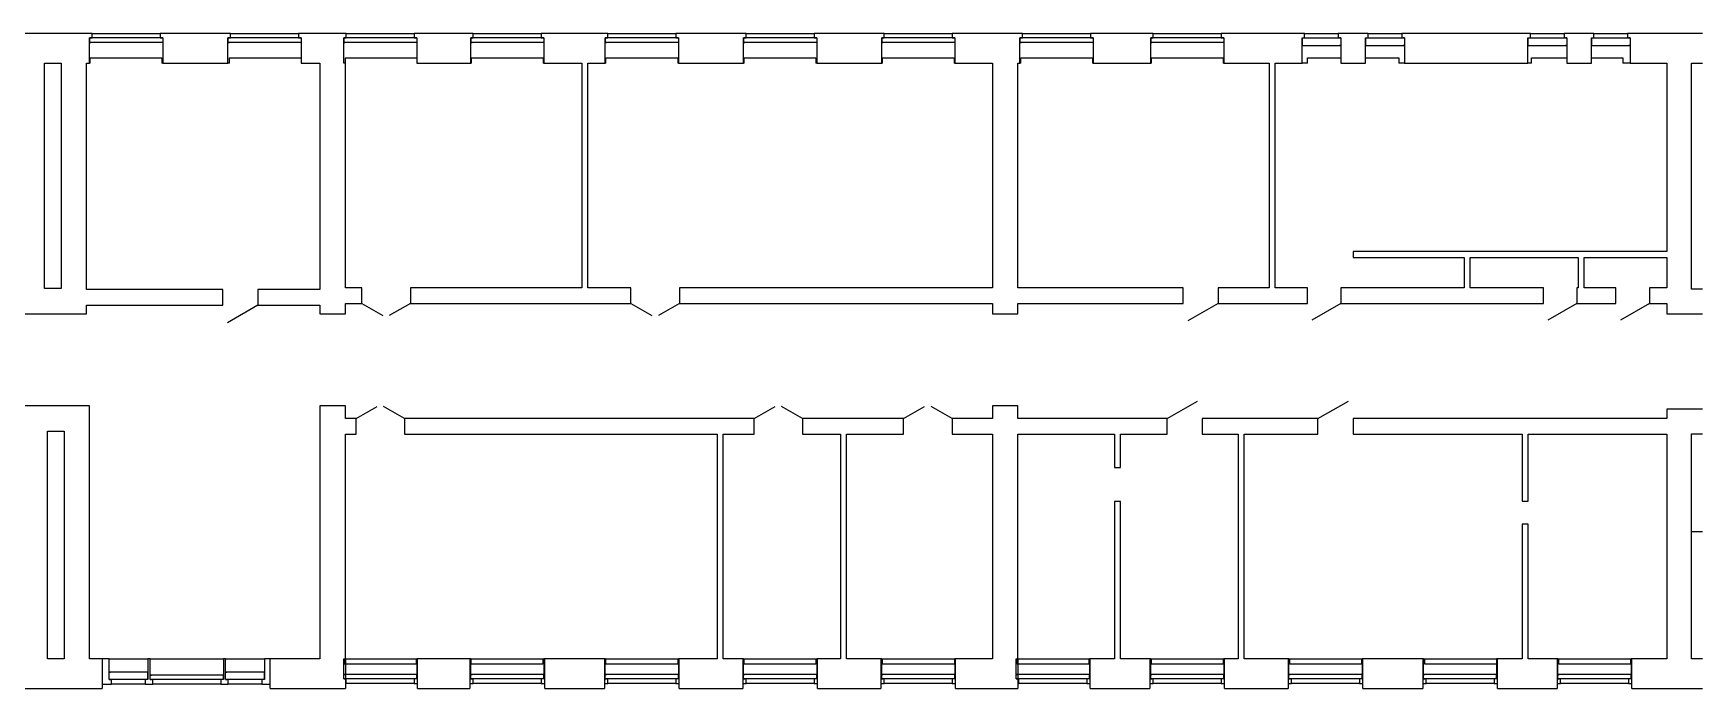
# Model space of a CAD drawing. Extents: x -680 to 99237, y 13771 to 36291.
# Drawn here: x 54560 to 99237, y 16271 to 33791 of the extents above; entities that cross this region are included whole.
import ezdxf

# ---------------------------------------------------------------- set-up
doc = ezdxf.new("R2010")
doc.units = 0
for name, color, linetype in [('ДВЕРИ', 7, 'CONTINUOUS'), ('КАРКАС_ИМПОСТ', 7, 'CONTINUOUS'), ('ОКНА', 7, 'CONTINUOUS'), ('ПАНЕЛЬ', 7, 'CONTINUOUS'), ('ПЕРЕКРЫТИЯ', 7, 'CONTINUOUS'), ('СТЕНЫ', 7, 'CONTINUOUS'), ('СТЕНЫ_РАЗРЕЗ', 7, 'CONTINUOUS')]:
    doc.layers.add(name, color=color, linetype=linetype)

# ---------------------------------------------------------------- blocks, each defined once
blk = doc.blocks.new('ИРНИТУ-ОКНО-ГОСТ23166-99_4')
at = {"layer": 'КАРКАС_ИМПОСТ'}
for p, q in [((-1018.1, 210), (941.9, 210)), ((-1018.1, 210), (-1018.1, 90)), ((-1018.1, 210), (-983.1, 210)), ((-1018.1, 90), (941.9, 90)), ((-1018.1, 90), (-983.1, 90)), ((941.9, 210), (906.9, 210)), ((941.9, 90), (906.9, 90)), ((941.9, 210), (941.9, 90))]:
    blk.add_line(p, q, dxfattribs=at)
blk = doc.blocks.new('ИРНИТУ-ОКНО-ГОСТ23166-99_0')
at = {"layer": 'КАРКАС_ИМПОСТ'}
for p, q in [((-1018.1, 220), (941.9, 220)), ((-1018.1, 220), (-1018.1, 100)), ((-1018.1, 220), (-983.1, 220)), ((-1018.1, 100), (941.9, 100)), ((-1018.1, 100), (-983.1, 100)), ((941.9, 220), (906.9, 220)), ((941.9, 100), (906.9, 100)), ((941.9, 220), (941.9, 100))]:
    blk.add_line(p, q, dxfattribs=at)
blk = doc.blocks.new('ИРНИТУ-ОКНО-ГОСТ23166-99_2')
at = {"layer": 'КАРКАС_ИМПОСТ'}
for p, q in [((-1018.1, 220), (21.9, 220)), ((-1018.1, 220), (-1018.1, 20)), ((-1018.1, 220), (-983.1, 220)), ((-1018.1, 20), (21.9, 20)), ((-1018.1, 20), (-983.1, 20)), ((21.9, 220), (-13.1, 220)), ((21.9, 20), (-13.1, 20)), ((21.9, 220), (21.9, 20))]:
    blk.add_line(p, q, dxfattribs=at)
blk = doc.blocks.new('AC_ДВЕРЬ_ОДНОПОЛЬНАЯ_ДЕРЕВ')
at = {"layer": 'ПАНЕЛЬ'}
blk.add_line((-450, 210), (329.422863, 660), dxfattribs=at)
blk = doc.blocks.new('ИРНИТУ_ДВЕРЬ_ОДНОПОЛЬНАЯ_Д')
at = {"layer": 'ПАНЕЛЬ'}
blk.add_line((-470, 210), (344.06388, 680), dxfattribs=at)
blk = doc.blocks.new('AC_ДВЕРЬ_ДВУПОЛЬНАЯ_ДЕРЕВЯ')
at = {"layer": 'ПАНЕЛЬ'}
for p, q in [((-650, 210), (-87.083488, 535)), ((650, 210), (87.083488, 535))]:
    blk.add_line(p, q, dxfattribs=at)
blk = doc.blocks.new('ИРНИТУ-ОКНО-ГОСТ23166-99_1')
at = {"layer": 'КАРКАС_ИМПОСТ'}
for p, q in [((-1018.1, 280), (21.9, 280)), ((-1018.1, 280), (-1018.1, 80)), ((-1018.1, 280), (-983.1, 280)), ((-1018.1, 80), (21.9, 80)), ((-1018.1, 80), (-983.1, 80)), ((21.9, 280), (-13.1, 280)), ((21.9, 80), (-13.1, 80)), ((21.9, 280), (21.9, 80))]:
    blk.add_line(p, q, dxfattribs=at)
blk = doc.blocks.new('ИРНИТУ-ОКНО-ГОСТ23166-99_3')
at = {"layer": 'КАРКАС_ИМПОСТ'}
for p, q in [((-1018.1, -160), (941.9, -160)), ((-1018.1, -280), (-1018.1, -160)), ((-1018.1, -160), (-983.1, -160)), ((-1018.1, -280), (941.9, -280)), ((-1018.1, -280), (-983.1, -280)), ((941.9, -160), (906.9, -160)), ((941.9, -280), (906.9, -280)), ((941.9, -280), (941.9, -160))]:
    blk.add_line(p, q, dxfattribs=at)

msp = doc.modelspace()

# ---------------------------------------------------------------- linework, layer by layer
at = {"layer": 'ПЕРЕКРЫТИЯ'}
msp.add_line((98939.845733, 20474.018516), (99237.380523, 20474.018516), dxfattribs=at)
at = {"layer": 'СТЕНЫ'}
for p, q in [((56134.845733, 33791.06807), (57954.845733, 33791.06807)), ((59834.845733, 33791.06807), (61654.845733, 33791.06807)), ((62934.845733, 33791.06807), (64754.845733, 33791.06807)), ((66334.845733, 33791.06807), (68154.845733, 33791.06807)), ((69934.845733, 33791.06807), (71754.845733, 33791.06807)), ((73634.845733, 33791.06807), (75454.845733, 33791.06807)), ((77334.845733, 33791.06807), (79154.845733, 33791.06807)), ((81034.845733, 33791.06807), (82854.845733, 33791.06807)), ((84534.845733, 33791.06807), (86354.845733, 33791.06807)), ((88584.845733, 33791.06807), (89484.845733, 33791.06807)), ((90284.845733, 33791.06807), (91184.845733, 33791.06807)), ((94629.845733, 33791.06807), (95529.845733, 33791.06807)), ((96329.845733, 33791.06807), (97229.845733, 33791.06807)), ((56079.845733, 32991.06807), (56079.845733, 33141.06807)), ((56079.845733, 33141.06807), (57999.845733, 33141.06807)), ((57999.845733, 33141.06807), (57999.845733, 32991.06807)), ((59809.845733, 32991.06807), (59809.845733, 33141.06807)), ((59809.845733, 33141.06807), (61724.845733, 33141.06807)), ((62909.845733, 32991.06807), (62909.845733, 33141.06807)), ((62909.845733, 33141.06807), (64824.845733, 33141.06807)), ((66284.845733, 32991.06807), (66284.845733, 33141.06807)), ((66284.845733, 33141.06807), (68204.845733, 33141.06807)), ((68204.845733, 33141.06807), (68204.845733, 32991.06807)), ((69884.845733, 32991.06807), (69884.845733, 33141.06807)), ((69884.845733, 33141.06807), (71804.845733, 33141.06807)), ((71804.845733, 33141.06807), (71804.845733, 32991.06807)), ((73584.845733, 32991.06807), (73584.845733, 33141.06807)), ((73584.845733, 33141.06807), (75504.845733, 33141.06807)), ((75504.845733, 33141.06807), (75504.845733, 32991.06807)), ((77284.845733, 32991.06807), (77284.845733, 33141.06807)), ((77284.845733, 33141.06807), (79204.845733, 33141.06807)), ((79204.845733, 33141.06807), (79204.845733, 32991.06807)), ((80984.845733, 32991.06807), (80984.845733, 33141.06807)), ((80984.845733, 33141.06807), (82904.845733, 33141.06807)), ((82904.845733, 33141.06807), (82904.845733, 32991.06807)), ((84484.845733, 32991.06807), (84484.845733, 33141.06807)), ((84484.845733, 33141.06807), (86404.845733, 33141.06807)), ((86404.845733, 33141.06807), (86404.845733, 32991.06807)), ((88664.845733, 32991.06807), (88664.845733, 33141.06807)), ((88664.845733, 33141.06807), (89554.845733, 33141.06807)), ((90214.845733, 33141.06807), (91104.845733, 33141.06807)), ((91104.845733, 33141.06807), (91104.845733, 32991.06807)), ((94659.845733, 32991.06807), (94659.845733, 33141.06807)), ((94659.845733, 33141.06807), (95599.845733, 33141.06807)), ((96259.845733, 33141.06807), (97099.845733, 33141.06807)), ((97099.845733, 33141.06807), (97099.845733, 32991.06807)), ((56079.845733, 32991.06807), (56064.845733, 32991.06807)), ((58024.845733, 32991.06807), (57999.845733, 32991.06807)), ((59809.845733, 32991.06807), (59764.845733, 32991.06807)), ((66284.845733, 32991.06807), (66264.845733, 32991.06807)), ((68224.845733, 32991.06807), (68204.845733, 32991.06807)), ((69884.845733, 32991.06807), (69864.845733, 32991.06807)), ((71824.845733, 32991.06807), (71804.845733, 32991.06807)), ((73584.845733, 32991.06807), (73564.845733, 32991.06807)), ((75524.845733, 32991.06807), (75504.845733, 32991.06807)), ((77284.845733, 32991.06807), (77264.845733, 32991.06807)), ((79224.845733, 32991.06807), (79204.845733, 32991.06807)), ((80984.845733, 32991.06807), (80964.845733, 32991.06807)), ((82924.845733, 32991.06807), (82904.845733, 32991.06807)), ((84484.845733, 32991.06807), (84464.845733, 32991.06807)), ((86424.845733, 32991.06807), (86404.845733, 32991.06807)), ((88664.845733, 32991.06807), (88514.845733, 32991.06807)), ((91254.845733, 32991.06807), (91104.845733, 32991.06807)), ((94659.845733, 32991.06807), (94559.845733, 32991.06807)), ((97299.845733, 32991.06807), (97099.845733, 32991.06807)), ((56584.845733, 17071.06807), (57624.845733, 17071.06807)), ((57684.845733, 17071.06807), (59644.845733, 17071.06807)), ((59704.845733, 17071.06807), (60744.845733, 17071.06807)), ((62884.845733, 16921.06807), (62884.845733, 17071.06807)), ((62909.845733, 17071.06807), (62909.845733, 16531.06807)), ((62909.845733, 17071.06807), (64824.845733, 17071.06807)), ((64804.845733, 17071.06807), (64804.845733, 16921.06807)), ((66264.845733, 17071.06807), (68224.845733, 17071.06807)), ((66279.845733, 16921.06807), (66279.845733, 17071.06807)), ((68199.845733, 17071.06807), (68199.845733, 16921.06807)), ((69864.845733, 17071.06807), (71824.845733, 17071.06807)), ((69884.845733, 16921.06807), (69884.845733, 17071.06807)), ((71804.845733, 17071.06807), (71804.845733, 16921.06807)), ((73564.845733, 17071.06807), (75524.845733, 17071.06807)), ((73584.845733, 16921.06807), (73584.845733, 17071.06807)), ((75504.845733, 17071.06807), (75504.845733, 16921.06807)), ((77264.845733, 17071.06807), (79224.845733, 17071.06807)), ((77289.845733, 16921.06807), (77289.845733, 17071.06807)), ((79209.845733, 17071.06807), (79209.845733, 16921.06807)), ((80889.845733, 16921.06807), (80889.845733, 17071.06807)), ((80909.845733, 17071.06807), (80909.845733, 16531.06807)), ((80909.845733, 17071.06807), (82824.845733, 17071.06807)), ((82809.845733, 17071.06807), (82809.845733, 16921.06807)), ((84464.845733, 17071.06807), (86424.845733, 17071.06807)), ((84484.845733, 16921.06807), (84484.845733, 17071.06807)), ((86404.845733, 17071.06807), (86404.845733, 16921.06807)), ((88164.845733, 17071.06807), (90124.845733, 17071.06807)), ((88189.845733, 16921.06807), (88189.845733, 17071.06807)), ((90109.845733, 17071.06807), (90109.845733, 16921.06807)), ((91764.845733, 17071.06807), (93724.845733, 17071.06807)), ((91804.845733, 16921.06807), (91804.845733, 17071.06807)), ((95364.845733, 17071.06807), (97324.845733, 17071.06807)), ((95384.845733, 16921.06807), (95384.845733, 17071.06807)), ((97304.845733, 17071.06807), (97304.845733, 16921.06807)), ((64804.845733, 16921.06807), (62884.845733, 16921.06807)), ((68199.845733, 16921.06807), (66279.845733, 16921.06807)), ((71804.845733, 16921.06807), (69884.845733, 16921.06807)), ((75504.845733, 16921.06807), (73584.845733, 16921.06807)), ((79209.845733, 16921.06807), (77289.845733, 16921.06807)), ((82809.845733, 16921.06807), (80889.845733, 16921.06807)), ((86404.845733, 16921.06807), (84484.845733, 16921.06807)), ((90109.845733, 16921.06807), (88189.845733, 16921.06807)), ((93724.845733, 16921.06807), (91804.845733, 16921.06807)), ((97304.845733, 16921.06807), (95384.845733, 16921.06807)), ((57554.845733, 16391.06807), (56654.845733, 16391.06807)), ((59574.845733, 16391.06807), (57754.845733, 16391.06807)), ((60674.845733, 16391.06807), (59774.845733, 16391.06807)), ((64754.845733, 16411.06807), (62934.845733, 16411.06807)), ((68154.845733, 16411.06807), (66334.845733, 16411.06807)), ((71754.845733, 16411.06807), (69934.845733, 16411.06807)), ((75454.845733, 16411.06807), (73634.845733, 16411.06807)), ((79154.845733, 16411.06807), (77334.845733, 16411.06807)), ((82754.845733, 16411.06807), (80934.845733, 16411.06807)), ((86354.845733, 16411.06807), (84534.845733, 16411.06807)), ((90054.845733, 16411.06807), (88234.845733, 16411.06807)), ((93654.845733, 16411.06807), (91834.845733, 16411.06807)), ((97254.845733, 16411.06807), (95434.845733, 16411.06807))]:
    msp.add_line(p, q, dxfattribs=at)
at = {"layer": 'СТЕНЫ_РАЗРЕЗ'}
for p, q in [((56134.845733, 33791.06807), (53454.845733, 33791.06807)), ((56064.845733, 32991.06807), (56064.845733, 33671.06807)), ((56064.845733, 33671.06807), (56134.845733, 33671.06807)), ((56134.845733, 33671.06807), (56134.845733, 33791.06807)), ((59834.845733, 33791.06807), (57954.845733, 33791.06807)), ((57954.845733, 33791.06807), (57954.845733, 33671.06807)), ((57954.845733, 33671.06807), (58024.845733, 33671.06807)), ((58024.845733, 33671.06807), (58024.845733, 32991.06807)), ((59764.845733, 32991.06807), (59764.845733, 33671.06807)), ((59764.845733, 33671.06807), (59834.845733, 33671.06807)), ((59834.845733, 33671.06807), (59834.845733, 33791.06807)), ((62934.845733, 33791.06807), (61654.845733, 33791.06807)), ((61654.845733, 33791.06807), (61654.845733, 33671.06807)), ((61654.845733, 33671.06807), (61724.845733, 33671.06807)), ((61724.845733, 33671.06807), (61724.845733, 32991.06807)), ((62864.845733, 32991.06807), (62864.845733, 33671.06807)), ((62864.845733, 33671.06807), (62934.845733, 33671.06807)), ((62934.845733, 33671.06807), (62934.845733, 33791.06807)), ((66334.845733, 33791.06807), (64754.845733, 33791.06807)), ((64754.845733, 33791.06807), (64754.845733, 33671.06807)), ((64754.845733, 33671.06807), (64824.845733, 33671.06807)), ((64824.845733, 33671.06807), (64824.845733, 32991.06807)), ((66264.845733, 32991.06807), (66264.845733, 33671.06807)), ((66264.845733, 33671.06807), (66334.845733, 33671.06807)), ((66334.845733, 33671.06807), (66334.845733, 33791.06807)), ((69934.845733, 33791.06807), (68154.845733, 33791.06807)), ((68154.845733, 33791.06807), (68154.845733, 33671.06807)), ((68154.845733, 33671.06807), (68224.845733, 33671.06807)), ((68224.845733, 33671.06807), (68224.845733, 32991.06807)), ((69864.845733, 32991.06807), (69864.845733, 33671.06807)), ((69864.845733, 33671.06807), (69934.845733, 33671.06807)), ((69934.845733, 33671.06807), (69934.845733, 33791.06807)), ((73634.845733, 33791.06807), (71754.845733, 33791.06807)), ((71754.845733, 33791.06807), (71754.845733, 33671.06807)), ((71754.845733, 33671.06807), (71824.845733, 33671.06807)), ((71824.845733, 33671.06807), (71824.845733, 32991.06807)), ((73564.845733, 32991.06807), (73564.845733, 33671.06807)), ((73564.845733, 33671.06807), (73634.845733, 33671.06807)), ((73634.845733, 33671.06807), (73634.845733, 33791.06807)), ((77334.845733, 33791.06807), (75454.845733, 33791.06807)), ((75454.845733, 33791.06807), (75454.845733, 33671.06807)), ((75454.845733, 33671.06807), (75524.845733, 33671.06807)), ((75524.845733, 33671.06807), (75524.845733, 32991.06807)), ((77264.845733, 32991.06807), (77264.845733, 33671.06807)), ((77264.845733, 33671.06807), (77334.845733, 33671.06807)), ((77334.845733, 33671.06807), (77334.845733, 33791.06807)), ((81034.845733, 33791.06807), (79154.845733, 33791.06807)), ((79154.845733, 33791.06807), (79154.845733, 33671.06807)), ((79154.845733, 33671.06807), (79224.845733, 33671.06807)), ((79224.845733, 33671.06807), (79224.845733, 32991.06807)), ((80964.845733, 32991.06807), (80964.845733, 33671.06807)), ((80964.845733, 33671.06807), (81034.845733, 33671.06807)), ((81034.845733, 33671.06807), (81034.845733, 33791.06807)), ((84534.845733, 33791.06807), (82854.845733, 33791.06807)), ((82854.845733, 33791.06807), (82854.845733, 33671.06807)), ((82854.845733, 33671.06807), (82924.845733, 33671.06807)), ((82924.845733, 33671.06807), (82924.845733, 32991.06807)), ((84464.845733, 32991.06807), (84464.845733, 33671.06807)), ((84464.845733, 33671.06807), (84534.845733, 33671.06807)), ((84534.845733, 33671.06807), (84534.845733, 33791.06807)), ((88584.845733, 33791.06807), (86354.845733, 33791.06807)), ((86354.845733, 33791.06807), (86354.845733, 33671.06807)), ((86354.845733, 33671.06807), (86424.845733, 33671.06807)), ((86424.845733, 33671.06807), (86424.845733, 32991.06807)), ((88514.845733, 32991.06807), (88514.845733, 33671.06807)), ((88514.845733, 33671.06807), (88584.845733, 33671.06807)), ((88584.845733, 33671.06807), (88584.845733, 33791.06807)), ((90284.845733, 33791.06807), (89484.845733, 33791.06807)), ((89484.845733, 33791.06807), (89484.845733, 33671.06807)), ((89484.845733, 33671.06807), (89554.845733, 33671.06807)), ((89554.845733, 33671.06807), (89554.845733, 32991.06807)), ((90214.845733, 32991.06807), (90214.845733, 33671.06807)), ((90214.845733, 33671.06807), (90284.845733, 33671.06807)), ((90284.845733, 33671.06807), (90284.845733, 33791.06807)), ((94629.845733, 33791.06807), (91184.845733, 33791.06807)), ((91184.845733, 33791.06807), (91184.845733, 33671.06807)), ((91184.845733, 33671.06807), (91254.845733, 33671.06807)), ((91254.845733, 33671.06807), (91254.845733, 32991.06807)), ((94559.845733, 32991.06807), (94559.845733, 33671.06807)), ((94559.845733, 33671.06807), (94629.845733, 33671.06807)), ((94629.845733, 33671.06807), (94629.845733, 33791.06807)), ((96329.845733, 33791.06807), (95529.845733, 33791.06807)), ((95529.845733, 33791.06807), (95529.845733, 33671.06807)), ((95529.845733, 33671.06807), (95599.845733, 33671.06807)), ((95599.845733, 33671.06807), (95599.845733, 32991.06807)), ((96259.845733, 32991.06807), (96259.845733, 33671.06807)), ((96259.845733, 33671.06807), (96329.845733, 33671.06807)), ((96329.845733, 33671.06807), (96329.845733, 33791.06807)), ((99237.380523, 33791.06807), (97229.845733, 33791.06807)), ((97229.845733, 33791.06807), (97229.845733, 33671.06807)), ((97229.845733, 33671.06807), (97299.845733, 33671.06807)), ((97299.845733, 33671.06807), (97299.845733, 32991.06807)), ((54859.845733, 32991.06807), (55299.845733, 32991.06807)), ((54859.845733, 26972.018504), (54859.845733, 32991.06807)), ((55299.845733, 32991.06807), (55299.845733, 26972.018504)), ((55979.845733, 32991.06807), (56064.845733, 32991.06807)), ((55979.845733, 26943.273994), (55979.845733, 32991.06807)), ((58024.845733, 32991.06807), (59764.845733, 32991.06807)), ((61724.845733, 32991.06807), (62229.845733, 32991.06807)), ((62229.845733, 32991.06807), (62229.845733, 26943.273994)), ((62909.845733, 32991.06807), (62864.845733, 32991.06807)), ((62909.845733, 26991.06807), (62909.845733, 32991.06807)), ((64824.845733, 32991.06807), (66264.845733, 32991.06807)), ((68224.845733, 32991.06807), (69239.845733, 32991.06807)), ((69239.845733, 32991.06807), (69239.845733, 26991.06807)), ((69399.845733, 32991.06807), (69864.845733, 32991.06807)), ((69399.845733, 26991.06807), (69399.845733, 32991.06807)), ((71824.845733, 32991.06807), (73564.845733, 32991.06807)), ((75524.845733, 32991.06807), (77264.845733, 32991.06807)), ((79224.845733, 32991.06807), (80229.845733, 32991.06807)), ((80229.845733, 32991.06807), (80229.845733, 26991.06807)), ((80909.845733, 32991.06807), (80964.845733, 32991.06807)), ((80909.845733, 26991.06807), (80909.845733, 32991.06807)), ((82924.845733, 32991.06807), (84464.845733, 32991.06807)), ((86424.845733, 32991.06807), (87639.845733, 32991.06807)), ((87639.845733, 32991.06807), (87639.845733, 26991.06807)), ((87799.845733, 32991.06807), (88514.845733, 32991.06807)), ((87799.845733, 26991.06807), (87799.845733, 32991.06807)), ((89554.845733, 32991.06807), (90214.845733, 32991.06807)), ((91254.845733, 32991.06807), (94559.845733, 32991.06807)), ((95599.845733, 32991.06807), (96259.845733, 32991.06807)), ((97299.845733, 32991.06807), (98279.845733, 32991.06807)), ((98279.845733, 32991.06807), (98279.845733, 27961.06807)), ((98939.845733, 32991.06807), (99237.380523, 32991.06807)), ((98939.845733, 26952.018504), (98939.845733, 32991.06807)), ((98279.845733, 27961.06807), (89879.845733, 27961.06807)), ((89879.845733, 27961.06807), (89879.845733, 27801.06807)), ((89879.845733, 27801.06807), (92854.845733, 27801.06807)), ((92854.845733, 27801.06807), (92854.845733, 26991.06807)), ((93014.845733, 27801.06807), (95904.845733, 27801.06807)), ((93014.845733, 26991.06807), (93014.845733, 27801.06807)), ((95904.845733, 27801.06807), (95904.845733, 26991.06807)), ((96064.845733, 27801.06807), (98279.845733, 27801.06807)), ((96064.845733, 26991.06807), (96064.845733, 27801.06807)), ((98279.845733, 27801.06807), (98279.845733, 26991.06807)), ((55299.845733, 26972.018504), (54859.845733, 26972.018504)), ((59629.845733, 26943.273994), (55979.845733, 26943.273994)), ((59629.845733, 26523.273994), (59629.845733, 26943.273994)), ((62229.845733, 26943.273994), (60569.845733, 26943.273994)), ((60569.845733, 26943.273994), (60569.845733, 26523.273994)), ((63349.845733, 26991.06807), (62909.845733, 26991.06807)), ((63349.845733, 26571.06807), (63349.845733, 26991.06807)), ((69239.845733, 26991.06807), (64649.845733, 26991.06807)), ((64649.845733, 26991.06807), (64649.845733, 26571.06807)), ((70549.845733, 26991.06807), (69399.845733, 26991.06807)), ((70549.845733, 26571.06807), (70549.845733, 26991.06807)), ((80229.845733, 26991.06807), (71849.845733, 26991.06807)), ((71849.845733, 26991.06807), (71849.845733, 26571.06807)), ((85334.845733, 26991.06807), (80909.845733, 26991.06807)), ((85334.845733, 26571.06807), (85334.845733, 26991.06807)), ((87639.845733, 26991.06807), (86274.845733, 26991.06807)), ((86274.845733, 26991.06807), (86274.845733, 26571.06807)), ((88658.456303, 26991.06807), (87799.845733, 26991.06807)), ((88658.456303, 26571.06807), (88658.456303, 26991.06807)), ((92854.845733, 26991.06807), (89558.456303, 26991.06807)), ((89558.456303, 26991.06807), (89558.456303, 26571.06807)), ((94974.845733, 26991.06807), (93014.845733, 26991.06807)), ((94974.845733, 26571.06807), (94974.845733, 26991.06807)), ((95904.845733, 26991.06807), (95874.845733, 26991.06807)), ((95874.845733, 26991.06807), (95874.845733, 26571.06807)), ((96914.845733, 26991.06807), (96064.845733, 26991.06807)), ((96914.845733, 26571.06807), (96914.845733, 26991.06807)), ((98279.845733, 26991.06807), (97814.845733, 26991.06807)), ((97814.845733, 26991.06807), (97814.845733, 26571.06807)), ((99237.380523, 26952.018504), (98939.845733, 26952.018504)), ((55979.845733, 26292.018504), (55979.845733, 26523.273994)), ((55979.845733, 26523.273994), (59629.845733, 26523.273994)), ((60569.845733, 26523.273994), (62229.845733, 26523.273994)), ((62229.845733, 26523.273994), (62229.845733, 26292.018504)), ((62909.845733, 26292.018504), (62909.845733, 26571.06807)), ((62909.845733, 26571.06807), (63349.845733, 26571.06807)), ((64649.845733, 26571.06807), (70549.845733, 26571.06807)), ((71849.845733, 26571.06807), (80229.845733, 26571.06807)), ((80229.845733, 26571.06807), (80229.845733, 26292.018504)), ((80909.845733, 26292.018504), (80909.845733, 26571.06807)), ((80909.845733, 26571.06807), (85334.845733, 26571.06807)), ((86274.845733, 26571.06807), (88658.456303, 26571.06807)), ((89558.456303, 26571.06807), (94974.845733, 26571.06807)), ((95874.845733, 26571.06807), (96914.845733, 26571.06807)), ((97814.845733, 26571.06807), (98279.845733, 26571.06807)), ((98279.845733, 26571.06807), (98279.845733, 26292.018504)), ((54179.845733, 26292.018504), (55979.845733, 26292.018504)), ((62229.845733, 26292.018504), (62909.845733, 26292.018504)), ((80229.845733, 26292.018504), (80909.845733, 26292.018504)), ((98279.845733, 26292.018504), (99237.380523, 26292.018504)), ((56059.845733, 23835.815815), (54259.845733, 23835.815815)), ((56059.845733, 17071.06807), (56059.845733, 23835.815815)), ((62229.845733, 23835.815815), (62229.845733, 17071.06807)), ((62909.845733, 23835.815815), (62229.845733, 23835.815815)), ((62909.845733, 23491.06807), (62909.845733, 23835.815815)), ((80229.845733, 23835.815815), (80229.845733, 23491.06807)), ((80909.845733, 23835.815815), (80229.845733, 23835.815815)), ((80909.845733, 23491.06807), (80909.845733, 23835.815815)), ((99237.380523, 23741.06807), (98279.845733, 23741.06807)), ((98279.845733, 23741.06807), (98279.845733, 23491.06807)), ((63194.845733, 23491.06807), (62909.845733, 23491.06807)), ((63194.845733, 23071.06807), (63194.845733, 23491.06807)), ((73849.845733, 23491.06807), (64494.845733, 23491.06807)), ((64494.845733, 23491.06807), (64494.845733, 23071.06807)), ((73849.845733, 23071.06807), (73849.845733, 23491.06807)), ((77849.845733, 23491.06807), (75149.845733, 23491.06807)), ((75149.845733, 23491.06807), (75149.845733, 23071.06807)), ((77849.845733, 23071.06807), (77849.845733, 23491.06807)), ((80229.845733, 23491.06807), (79149.845733, 23491.06807)), ((79149.845733, 23491.06807), (79149.845733, 23071.06807)), ((84904.845733, 23491.06807), (80909.845733, 23491.06807)), ((84904.845733, 23071.06807), (84904.845733, 23491.06807)), ((88941.651018, 23491.06807), (85844.845733, 23491.06807)), ((85844.845733, 23491.06807), (85844.845733, 23071.06807)), ((88941.651018, 23071.06807), (88941.651018, 23491.06807)), ((98279.845733, 23491.06807), (89881.651018, 23491.06807)), ((89881.651018, 23491.06807), (89881.651018, 23071.06807)), ((54939.845733, 17071.06807), (54939.845733, 23155.815815)), ((54939.845733, 23155.815815), (55379.845733, 23155.815815)), ((55379.845733, 23155.815815), (55379.845733, 17071.06807)), ((62909.845733, 17071.06807), (62909.845733, 23071.06807)), ((62909.845733, 23071.06807), (63194.845733, 23071.06807)), ((64494.845733, 23071.06807), (72864.845733, 23071.06807)), ((72864.845733, 23071.06807), (72864.845733, 17071.06807)), ((73024.845733, 23071.06807), (73849.845733, 23071.06807)), ((73024.845733, 17071.06807), (73024.845733, 23071.06807)), ((75149.845733, 23071.06807), (76164.845733, 23071.06807)), ((76164.845733, 23071.06807), (76164.845733, 17071.06807)), ((76324.845733, 23071.06807), (77849.845733, 23071.06807)), ((76324.845733, 17071.06807), (76324.845733, 23071.06807)), ((79149.845733, 23071.06807), (80229.845733, 23071.06807)), ((80229.845733, 23071.06807), (80229.845733, 17071.06807)), ((80909.845733, 17071.06807), (80909.845733, 23071.06807)), ((80909.845733, 23071.06807), (83494.845733, 23071.06807)), ((83494.845733, 23071.06807), (83494.845733, 22181.06807)), ((83654.845733, 23071.06807), (84904.845733, 23071.06807)), ((83654.845733, 22181.06807), (83654.845733, 23071.06807)), ((85844.845733, 23071.06807), (86809.845733, 23071.06807)), ((86809.845733, 23071.06807), (86809.845733, 17071.06807)), ((86969.845733, 23071.06807), (88941.651018, 23071.06807)), ((86969.845733, 17071.06807), (86969.845733, 23071.06807)), ((89881.651018, 23071.06807), (94404.845733, 23071.06807)), ((94404.845733, 23071.06807), (94404.845733, 21281.06807)), ((94564.845733, 23071.06807), (98279.845733, 23071.06807)), ((94564.845733, 21281.06807), (94564.845733, 23071.06807)), ((98279.845733, 23071.06807), (98279.845733, 17071.06807)), ((98939.845733, 17071.06807), (98939.845733, 23081.06807)), ((98939.845733, 23081.06807), (99237.380523, 23081.06807)), ((83494.845733, 22181.06807), (83654.845733, 22181.06807)), ((83494.845733, 21271.06807), (83494.845733, 17071.06807)), ((83654.845733, 21271.06807), (83494.845733, 21271.06807)), ((83654.845733, 17071.06807), (83654.845733, 21271.06807)), ((94404.845733, 21281.06807), (94564.845733, 21281.06807)), ((94404.845733, 20671.06807), (94404.845733, 17071.06807)), ((94564.845733, 20671.06807), (94404.845733, 20671.06807)), ((94564.845733, 17071.06807), (94564.845733, 20671.06807)), ((55379.845733, 17071.06807), (54939.845733, 17071.06807)), ((56584.845733, 17071.06807), (56059.845733, 17071.06807)), ((56399.845733, 17071.06807), (56399.845733, 16271.06807)), ((56584.845733, 16511.06807), (56584.845733, 17071.06807)), ((57684.845733, 17071.06807), (57624.845733, 17071.06807)), ((57624.845733, 17071.06807), (57624.845733, 16511.06807)), ((57684.845733, 16511.06807), (57684.845733, 17071.06807)), ((59704.845733, 17071.06807), (59644.845733, 17071.06807)), ((59644.845733, 17071.06807), (59644.845733, 16511.06807)), ((59704.845733, 16511.06807), (59704.845733, 17071.06807)), ((62229.845733, 17071.06807), (60744.845733, 17071.06807)), ((60744.845733, 17071.06807), (60744.845733, 16511.06807)), ((60899.845733, 16271.06807), (60899.845733, 17071.06807)), ((62864.845733, 16531.06807), (62864.845733, 17071.06807)), ((62864.845733, 17071.06807), (62909.845733, 17071.06807)), ((66264.845733, 17071.06807), (64824.845733, 17071.06807)), ((64824.845733, 17071.06807), (64824.845733, 16531.06807)), ((64844.845733, 16271.06807), (64844.845733, 17071.06807)), ((66244.845733, 17071.06807), (66244.845733, 16271.06807)), ((66264.845733, 16531.06807), (66264.845733, 17071.06807)), ((69864.845733, 17071.06807), (68224.845733, 17071.06807)), ((68224.845733, 17071.06807), (68224.845733, 16531.06807)), ((68244.845733, 16271.06807), (68244.845733, 17071.06807)), ((69844.845733, 17071.06807), (69844.845733, 16271.06807)), ((69864.845733, 16531.06807), (69864.845733, 17071.06807)), ((72864.845733, 17071.06807), (71824.845733, 17071.06807)), ((71824.845733, 17071.06807), (71824.845733, 16531.06807)), ((71844.845733, 16271.06807), (71844.845733, 17071.06807)), ((73564.845733, 17071.06807), (73024.845733, 17071.06807)), ((73544.845733, 17071.06807), (73544.845733, 16271.06807)), ((73564.845733, 16531.06807), (73564.845733, 17071.06807)), ((76164.845733, 17071.06807), (75524.845733, 17071.06807)), ((75524.845733, 17071.06807), (75524.845733, 16531.06807)), ((75544.845733, 16271.06807), (75544.845733, 17071.06807)), ((77264.845733, 17071.06807), (76324.845733, 17071.06807)), ((77244.845733, 17071.06807), (77244.845733, 16271.06807)), ((77264.845733, 16531.06807), (77264.845733, 17071.06807)), ((80229.845733, 17071.06807), (79224.845733, 17071.06807)), ((79224.845733, 17071.06807), (79224.845733, 16531.06807)), ((79244.845733, 16271.06807), (79244.845733, 17071.06807)), ((80864.845733, 16531.06807), (80864.845733, 17071.06807)), ((80864.845733, 17071.06807), (80909.845733, 17071.06807)), ((83494.845733, 17071.06807), (82824.845733, 17071.06807)), ((82824.845733, 17071.06807), (82824.845733, 16531.06807)), ((82844.845733, 16271.06807), (82844.845733, 17071.06807)), ((84464.845733, 17071.06807), (83654.845733, 17071.06807)), ((84444.845733, 17071.06807), (84444.845733, 16271.06807)), ((84464.845733, 16531.06807), (84464.845733, 17071.06807)), ((86809.845733, 17071.06807), (86424.845733, 17071.06807)), ((86424.845733, 17071.06807), (86424.845733, 16531.06807)), ((86444.845733, 16271.06807), (86444.845733, 17071.06807)), ((88164.845733, 17071.06807), (86969.845733, 17071.06807)), ((88144.845733, 17071.06807), (88144.845733, 16271.06807)), ((88164.845733, 16531.06807), (88164.845733, 17071.06807)), ((91764.845733, 17071.06807), (90124.845733, 17071.06807)), ((90124.845733, 17071.06807), (90124.845733, 16531.06807)), ((90144.845733, 16271.06807), (90144.845733, 17071.06807)), ((91744.845733, 17071.06807), (91744.845733, 16271.06807)), ((91764.845733, 16531.06807), (91764.845733, 17071.06807)), ((94404.845733, 17071.06807), (93724.845733, 17071.06807)), ((93724.845733, 17071.06807), (93724.845733, 16531.06807)), ((93744.845733, 16271.06807), (93744.845733, 17071.06807)), ((95364.845733, 17071.06807), (94564.845733, 17071.06807)), ((95344.845733, 17071.06807), (95344.845733, 16271.06807)), ((95364.845733, 16531.06807), (95364.845733, 17071.06807)), ((98279.845733, 17071.06807), (97324.845733, 17071.06807)), ((97324.845733, 17071.06807), (97324.845733, 16531.06807)), ((97344.845733, 16271.06807), (97344.845733, 17071.06807)), ((99237.380523, 17071.06807), (98939.845733, 17071.06807)), ((62934.845733, 16531.06807), (62864.845733, 16531.06807)), ((62909.845733, 16531.06807), (62909.845733, 16271.06807)), ((62934.845733, 16411.06807), (62934.845733, 16531.06807)), ((64824.845733, 16531.06807), (64754.845733, 16531.06807)), ((64754.845733, 16531.06807), (64754.845733, 16411.06807)), ((66334.845733, 16531.06807), (66264.845733, 16531.06807)), ((66334.845733, 16411.06807), (66334.845733, 16531.06807)), ((68224.845733, 16531.06807), (68154.845733, 16531.06807)), ((68154.845733, 16531.06807), (68154.845733, 16411.06807)), ((69934.845733, 16531.06807), (69864.845733, 16531.06807)), ((69934.845733, 16411.06807), (69934.845733, 16531.06807)), ((71824.845733, 16531.06807), (71754.845733, 16531.06807)), ((71754.845733, 16531.06807), (71754.845733, 16411.06807)), ((73634.845733, 16531.06807), (73564.845733, 16531.06807)), ((73634.845733, 16411.06807), (73634.845733, 16531.06807)), ((75524.845733, 16531.06807), (75454.845733, 16531.06807)), ((75454.845733, 16531.06807), (75454.845733, 16411.06807)), ((77334.845733, 16531.06807), (77264.845733, 16531.06807)), ((77334.845733, 16411.06807), (77334.845733, 16531.06807)), ((79224.845733, 16531.06807), (79154.845733, 16531.06807)), ((79154.845733, 16531.06807), (79154.845733, 16411.06807)), ((80934.845733, 16531.06807), (80864.845733, 16531.06807)), ((80909.845733, 16531.06807), (80909.845733, 16271.06807)), ((80934.845733, 16411.06807), (80934.845733, 16531.06807)), ((82824.845733, 16531.06807), (82754.845733, 16531.06807)), ((82754.845733, 16531.06807), (82754.845733, 16411.06807)), ((84534.845733, 16531.06807), (84464.845733, 16531.06807)), ((84534.845733, 16411.06807), (84534.845733, 16531.06807)), ((86424.845733, 16531.06807), (86354.845733, 16531.06807)), ((86354.845733, 16531.06807), (86354.845733, 16411.06807)), ((88234.845733, 16531.06807), (88164.845733, 16531.06807)), ((88234.845733, 16411.06807), (88234.845733, 16531.06807)), ((90124.845733, 16531.06807), (90054.845733, 16531.06807)), ((90054.845733, 16531.06807), (90054.845733, 16411.06807)), ((91834.845733, 16531.06807), (91764.845733, 16531.06807)), ((91834.845733, 16411.06807), (91834.845733, 16531.06807)), ((93724.845733, 16531.06807), (93654.845733, 16531.06807)), ((93654.845733, 16531.06807), (93654.845733, 16411.06807)), ((95434.845733, 16531.06807), (95364.845733, 16531.06807)), ((95434.845733, 16411.06807), (95434.845733, 16531.06807)), ((97324.845733, 16531.06807), (97254.845733, 16531.06807)), ((97254.845733, 16531.06807), (97254.845733, 16411.06807)), ((53544.845733, 16271.06807), (56399.845733, 16271.06807)), ((56399.845733, 16391.06807), (56654.845733, 16391.06807)), ((56654.845733, 16511.06807), (56584.845733, 16511.06807)), ((56654.845733, 16391.06807), (56654.845733, 16511.06807)), ((57624.845733, 16511.06807), (57554.845733, 16511.06807)), ((57554.845733, 16511.06807), (57554.845733, 16391.06807)), ((57554.845733, 16391.06807), (57754.845733, 16391.06807)), ((57754.845733, 16511.06807), (57684.845733, 16511.06807)), ((57754.845733, 16391.06807), (57754.845733, 16511.06807)), ((59644.845733, 16511.06807), (59574.845733, 16511.06807)), ((59574.845733, 16511.06807), (59574.845733, 16391.06807)), ((59574.845733, 16391.06807), (59774.845733, 16391.06807)), ((59774.845733, 16511.06807), (59704.845733, 16511.06807)), ((59774.845733, 16391.06807), (59774.845733, 16511.06807)), ((60744.845733, 16511.06807), (60674.845733, 16511.06807)), ((60674.845733, 16511.06807), (60674.845733, 16391.06807)), ((60674.845733, 16391.06807), (60899.845733, 16391.06807)), ((60899.845733, 16271.06807), (62909.845733, 16271.06807)), ((62909.845733, 16411.06807), (62934.845733, 16411.06807)), ((64754.845733, 16411.06807), (64844.845733, 16411.06807)), ((64844.845733, 16271.06807), (66244.845733, 16271.06807)), ((66244.845733, 16411.06807), (66334.845733, 16411.06807)), ((68154.845733, 16411.06807), (68244.845733, 16411.06807)), ((68244.845733, 16271.06807), (69844.845733, 16271.06807)), ((69844.845733, 16411.06807), (69934.845733, 16411.06807)), ((71754.845733, 16411.06807), (71844.845733, 16411.06807)), ((71844.845733, 16271.06807), (73544.845733, 16271.06807)), ((73544.845733, 16411.06807), (73634.845733, 16411.06807)), ((75454.845733, 16411.06807), (75544.845733, 16411.06807)), ((75544.845733, 16271.06807), (77244.845733, 16271.06807)), ((77244.845733, 16411.06807), (77334.845733, 16411.06807)), ((79154.845733, 16411.06807), (79244.845733, 16411.06807)), ((79244.845733, 16271.06807), (80909.845733, 16271.06807)), ((80909.845733, 16411.06807), (80934.845733, 16411.06807)), ((82754.845733, 16411.06807), (82844.845733, 16411.06807)), ((82844.845733, 16271.06807), (84444.845733, 16271.06807)), ((84444.845733, 16411.06807), (84534.845733, 16411.06807)), ((86354.845733, 16411.06807), (86444.845733, 16411.06807)), ((86444.845733, 16271.06807), (88144.845733, 16271.06807)), ((88144.845733, 16411.06807), (88234.845733, 16411.06807)), ((90054.845733, 16411.06807), (90144.845733, 16411.06807)), ((90144.845733, 16271.06807), (91744.845733, 16271.06807)), ((91744.845733, 16411.06807), (91834.845733, 16411.06807)), ((93654.845733, 16411.06807), (93744.845733, 16411.06807)), ((93744.845733, 16271.06807), (95344.845733, 16271.06807)), ((95344.845733, 16411.06807), (95434.845733, 16411.06807)), ((97254.845733, 16411.06807), (97344.845733, 16411.06807)), ((97344.845733, 16271.06807), (99237.380523, 16271.06807))]:
    msp.add_line(p, q, dxfattribs=at)

# ---------------------------------------------------------------- block references
at = {"layer": 'ДВЕРИ', "rotation": 180}
for name, p in [('ИРНИТУ_ДВЕРЬ_ОДНОПОЛЬНАЯ_Д', (60099.845733, 26733.273994)), ('AC_ДВЕРЬ_ДВУПОЛЬНАЯ_ДЕРЕВЯ', (63999.845733, 26781.06807)), ('AC_ДВЕРЬ_ДВУПОЛЬНАЯ_ДЕРЕВЯ', (71199.845733, 26781.06807)), ('ИРНИТУ_ДВЕРЬ_ОДНОПОЛЬНАЯ_Д', (85804.845733, 26781.06807)), ('AC_ДВЕРЬ_ОДНОПОЛЬНАЯ_ДЕРЕВ', (89108.456303, 26781.06807)), ('AC_ДВЕРЬ_ОДНОПОЛЬНАЯ_ДЕРЕВ', (95424.845733, 26781.06807)), ('AC_ДВЕРЬ_ОДНОПОЛЬНАЯ_ДЕРЕВ', (97364.845733, 26781.06807))]:
    msp.add_blockref(name, p, dxfattribs=at)
at = {"layer": 'ДВЕРИ'}
for name, p in [('AC_ДВЕРЬ_ДВУПОЛЬНАЯ_ДЕРЕВЯ', (63844.845733, 23281.06807)), ('AC_ДВЕРЬ_ДВУПОЛЬНАЯ_ДЕРЕВЯ', (74499.845733, 23281.06807)), ('AC_ДВЕРЬ_ДВУПОЛЬНАЯ_ДЕРЕВЯ', (78499.845733, 23281.06807)), ('ИРНИТУ_ДВЕРЬ_ОДНОПОЛЬНАЯ_Д', (85374.845733, 23281.06807)), ('ИРНИТУ_ДВЕРЬ_ОДНОПОЛЬНАЯ_Д', (89411.651018, 23281.06807))]:
    msp.add_blockref(name, p, dxfattribs=at)
at = {"layer": 'ОКНА', "rotation": 180}
for name, p in [('ИРНИТУ-ОКНО-ГОСТ23166-99_3', (57006.745733, 33391.06807)), ('ИРНИТУ-ОКНО-ГОСТ23166-99_3', (60706.745733, 33391.06807)), ('ИРНИТУ-ОКНО-ГОСТ23166-99_3', (63806.745733, 33391.06807)), ('ИРНИТУ-ОКНО-ГОСТ23166-99_3', (67206.745733, 33391.06807)), ('ИРНИТУ-ОКНО-ГОСТ23166-99_3', (70806.745733, 33391.06807)), ('ИРНИТУ-ОКНО-ГОСТ23166-99_3', (74506.745733, 33391.06807)), ('ИРНИТУ-ОКНО-ГОСТ23166-99_3', (78206.745733, 33391.06807)), ('ИРНИТУ-ОКНО-ГОСТ23166-99_3', (81906.745733, 33391.06807)), ('ИРНИТУ-ОКНО-ГОСТ23166-99_3', (85406.745733, 33391.06807)), ('ИРНИТУ-ОКНО-ГОСТ23166-99_2', (56606.745733, 16731.06807)), ('ИРНИТУ-ОКНО-ГОСТ23166-99_0', (58626.745733, 16731.06807)), ('ИРНИТУ-ОКНО-ГОСТ23166-99_2', (59726.745733, 16731.06807)), ('ИРНИТУ-ОКНО-ГОСТ23166-99_4', (63806.745733, 16741.06807)), ('ИРНИТУ-ОКНО-ГОСТ23166-99_4', (67206.745733, 16741.06807)), ('ИРНИТУ-ОКНО-ГОСТ23166-99_4', (70806.745733, 16741.06807)), ('ИРНИТУ-ОКНО-ГОСТ23166-99_4', (74506.745733, 16741.06807)), ('ИРНИТУ-ОКНО-ГОСТ23166-99_4', (78206.745733, 16741.06807)), ('ИРНИТУ-ОКНО-ГОСТ23166-99_4', (81806.745733, 16741.06807)), ('ИРНИТУ-ОКНО-ГОСТ23166-99_4', (85406.745733, 16741.06807)), ('ИРНИТУ-ОКНО-ГОСТ23166-99_4', (89106.745733, 16741.06807)), ('ИРНИТУ-ОКНО-ГОСТ23166-99_4', (92706.745733, 16741.06807)), ('ИРНИТУ-ОКНО-ГОСТ23166-99_4', (96306.745733, 16741.06807))]:
    msp.add_blockref(name, p, dxfattribs=at)
at = {"layer": 'ОКНА'}
for p in [(89532.945733, 33391.06807), (91232.945733, 33391.06807), (95577.945733, 33391.06807), (97277.945733, 33391.06807)]:
    msp.add_blockref('ИРНИТУ-ОКНО-ГОСТ23166-99_1', p, dxfattribs=at)

doc.saveas('drawing.dxf')
